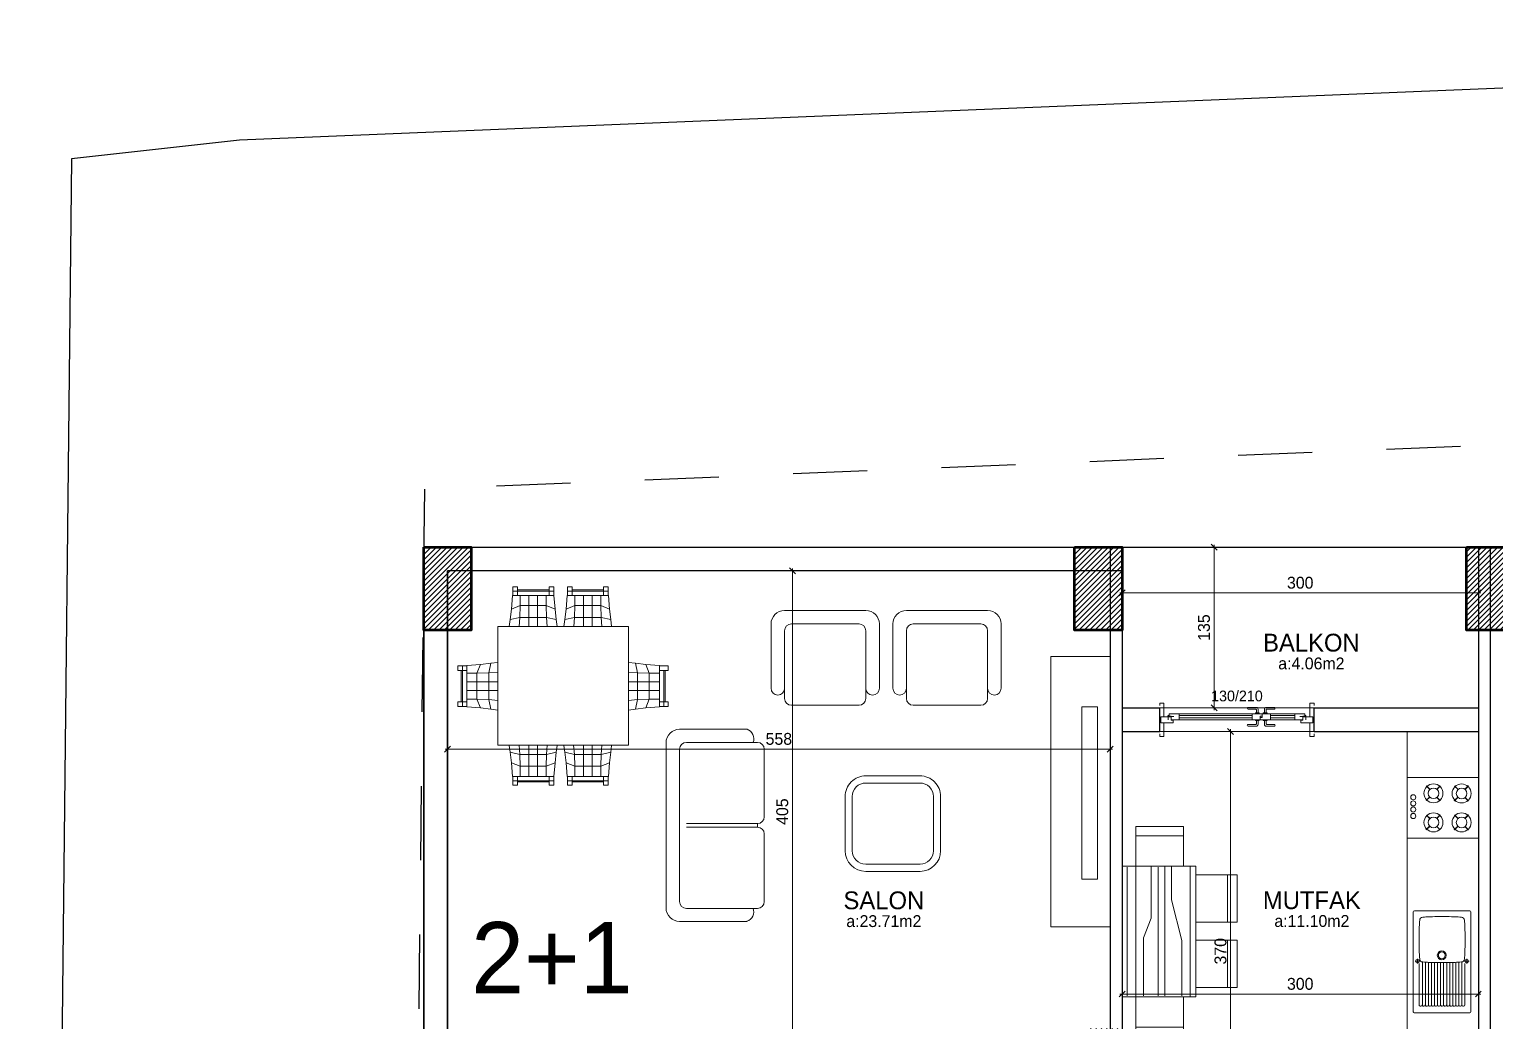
# Model space of a CAD drawing. Header units: centimetres. Extents: x 562865 to 1310255, y -148070 to 32737.
# Drawn here: x 646983 to 648217, y -24823 to -23988 of the extents above; entities that cross this region are included whole.
import ezdxf
from ezdxf.enums import TextEntityAlignment as Align

# ---------------------------------------------------------------- set-up
doc = ezdxf.new("R2010")
doc.units = ezdxf.units.CM
doc.header["$LTSCALE"] = 2.5
doc.linetypes.add('DASHED', pattern=[0.25, 0.125, -0.125])
doc.layers.get('0').update_dxf_attribs({"color": 86})
for name, color, linetype in [('alan', 7, 'Continuous'), ('kapi-yazi', 7, 'Continuous'), ('mahal', 7, 'Continuous'), ('TARAMA KOLON', 252, 'Continuous')]:
    doc.layers.add(name, color=color, linetype=linetype)
for name, color, linetype, lineweight in [('DUVAR', 4, 'Continuous', 30), ('duvar-kesim', 7, 'Continuous', 0), ('GÖRÜNÜŞLER', 96, 'Continuous', 25), ('iç ölçü', 106, 'Continuous', 18), ('kapi', 9, 'Continuous', 0), ('kolon', 1, 'Continuous', 53), ('TEFRIS', 33, 'Continuous', 0)]:
    doc.layers.add(name, color=color, linetype=linetype, lineweight=lineweight)
doc.styles.add('PINAR', font='comic.ttf')
doc.dimstyles.new('TEMİZ ÖLÇÜ', dxfattribs={"dimtxt": 10, "dimasz": 5, "dimexe": 1.8, "dimexo": 0.625, "dimgap": 3, "dimtad": 1, "dimdec": 0, "dimrnd": 0.5, "dimzin": 1, "dimdsep": 46, "dimtxsty": 'PINAR', "dimblk": 'OBLIQUE', "dimcen": 0.9, "dimdle": 2, "dimclrd": 256, "dimclre": 256, "dimclrt": 7, "dimadec": 0, "dimazin": 0, "dimtfac": 1, "dimtdec": 0, "dimtofl": 0, "dimtmove": 2, "dimatfit": 2, "dimfxl": 10, "dimfxlon": 1, "dimlwd": -1, "dimlwe": -1, "dimarcsym": 0})

# ---------------------------------------------------------------- blocks, each defined once
blk = doc.blocks.new('WRTGHBWSTH')
at = {"layer": 'GÖRÜNÜŞLER', "color": 251, "linetype": 'DASHED', "ltscale": 200}
blk.add_lwpolyline([(643862, 7103), (643152.3, 7181.9), (642310, 7155.3), (641146.5, 7079.8), (639025.1, 6992.1), (638997.9, 4472.7), (643762.9, 4472.7)], close=True, dxfattribs=at)
blk = doc.blocks.new('_Oblique')
at = {"color": 0, "linetype": 'ByBlock', "lineweight": -2}
blk.add_line((-0.5, -0.5), (0.5, 0.5), dxfattribs=at)
blk = doc.blocks.new('*D3370')
at = {"layer": 'Defpoints', "color": 0}
for p in [(647633.7, -24444.1), (647625.6, -24849.4), (647633.7, -24849.4)]:
    blk.add_point(p, dxfattribs=at)
at = {"layer": 'iç ölçü'}
for p, q in [((647625.6, -24442.1), (647625.6, -24851.4)), ((647633, -24444.1), (647623.8, -24444.1)), ((647633, -24849.4), (647623.8, -24849.4))]:
    blk.add_line(p, q, dxfattribs=at)
at = {"layer": 'iç ölçü', "linetype": 'ByBlock', "xscale": 5, "yscale": 5, "zscale": 5}
for p, rotation in [((647625.6, -24444.1), 90), ((647625.6, -24849.4), 270)]:
    blk.add_blockref('_Oblique', p, dxfattribs=dict(at, rotation=rotation))
at = {"layer": 'iç ölçü', "color": 7, "insert": (647617.1, -24646.8), "char_height": 10, "attachment_point": 5, "rotation": 90, "style": 'PINAR'}
blk.add_mtext('405', dxfattribs=at)
blk = doc.blocks.new('*D3371')
at = {"layer": 'Defpoints', "color": 0}
for p in [(647335.2, -24594.1), (647335.2, -24610.1), (647893.2, -24610.1)]:
    blk.add_point(p, dxfattribs=at)
at = {"layer": 'iç ölçü'}
for p, q in [((647895.2, -24594.1), (647333.2, -24594.1)), ((647335.2, -24604.1), (647335.2, -24592.3)), ((647893.2, -24604.1), (647893.2, -24592.3))]:
    blk.add_line(p, q, dxfattribs=at)
at = {"layer": 'iç ölçü', "linetype": 'ByBlock', "xscale": 5, "yscale": 5, "zscale": 5, "rotation": 180}
blk.add_blockref('_Oblique', (647335.2, -24594.1), dxfattribs=at)
at = {"layer": 'iç ölçü', "linetype": 'ByBlock', "xscale": 5, "yscale": 5, "zscale": 5}
blk.add_blockref('_Oblique', (647893.2, -24594.1), dxfattribs=at)
at = {"layer": 'iç ölçü', "color": 7, "insert": (647614.2, -24585.6), "char_height": 10, "attachment_point": 5, "style": 'PINAR'}
blk.add_mtext('558', dxfattribs=at)
blk = doc.blocks.new('*D3378')
at = {"layer": 'Defpoints', "color": 0}
for p in [(647985.1, -24424.1), (647980.7, -24559.4), (647985.1, -24559.4)]:
    blk.add_point(p, dxfattribs=at)
at = {"layer": 'iç ölçü'}
for p, q in [((647984.5, -24424.1), (647978.9, -24424.1)), ((647980.7, -24422.1), (647980.7, -24561.4)), ((647984.5, -24559.4), (647978.9, -24559.4))]:
    blk.add_line(p, q, dxfattribs=at)
at = {"layer": 'iç ölçü', "linetype": 'ByBlock', "xscale": 5, "yscale": 5, "zscale": 5}
for p, rotation in [((647980.7, -24424.1), 90), ((647980.7, -24559.4), 270)]:
    blk.add_blockref('_Oblique', p, dxfattribs=dict(at, rotation=rotation))
at = {"layer": 'iç ölçü', "color": 7, "insert": (647972.2, -24491.8), "char_height": 10, "attachment_point": 5, "rotation": 90, "style": 'PINAR'}
blk.add_mtext('135', dxfattribs=at)
blk = doc.blocks.new('*D3379')
at = {"layer": 'Defpoints', "color": 0}
for p in [(647903.2, -24462.5), (647903.2, -24559.4), (648203.2, -24559.4)]:
    blk.add_point(p, dxfattribs=at)
at = {"layer": 'iç ölçü'}
for p, q in [((648205.2, -24462.5), (647901.2, -24462.5)), ((647903.2, -24472.5), (647903.2, -24460.7)), ((648203.2, -24472.5), (648203.2, -24460.7))]:
    blk.add_line(p, q, dxfattribs=at)
at = {"layer": 'iç ölçü', "linetype": 'ByBlock', "xscale": 5, "yscale": 5, "zscale": 5, "rotation": 180}
blk.add_blockref('_Oblique', (647903.2, -24462.5), dxfattribs=at)
at = {"layer": 'iç ölçü', "linetype": 'ByBlock', "xscale": 5, "yscale": 5, "zscale": 5}
blk.add_blockref('_Oblique', (648203.2, -24462.5), dxfattribs=at)
at = {"layer": 'iç ölçü', "color": 7, "insert": (648053.2, -24454.1), "char_height": 10, "attachment_point": 5, "style": 'PINAR'}
blk.add_mtext('300', dxfattribs=at)
blk = doc.blocks.new('*D3380')
at = {"layer": 'Defpoints', "color": 0}
for p in [(648009.2, -24579.4), (647994.6, -24949.4), (648009.2, -24949.4)]:
    blk.add_point(p, dxfattribs=at)
at = {"layer": 'iç ölçü'}
for p, q in [((647994.6, -24577.4), (647994.6, -24951.4)), ((648004.6, -24579.4), (647992.8, -24579.4)), ((648004.6, -24949.4), (647992.8, -24949.4))]:
    blk.add_line(p, q, dxfattribs=at)
at = {"layer": 'iç ölçü', "linetype": 'ByBlock', "xscale": 5, "yscale": 5, "zscale": 5}
for p, rotation in [((647994.6, -24579.4), 90), ((647994.6, -24949.4), 270)]:
    blk.add_blockref('_Oblique', p, dxfattribs=dict(at, rotation=rotation))
at = {"layer": 'iç ölçü', "color": 7, "insert": (647986.1, -24764.4), "char_height": 10, "attachment_point": 5, "rotation": 90, "style": 'PINAR'}
blk.add_mtext('370', dxfattribs=at)
blk = doc.blocks.new('*D3381')
at = {"layer": 'Defpoints', "color": 0}
for p in [(647903.2, -24751.5), (648203.2, -24751.5), (648203.2, -24800.4)]:
    blk.add_point(p, dxfattribs=at)
at = {"layer": 'iç ölçü'}
for p, q in [((647901.2, -24800.4), (648205.2, -24800.4)), ((647903.2, -24790.4), (647903.2, -24802.2)), ((648203.2, -24790.4), (648203.2, -24802.2))]:
    blk.add_line(p, q, dxfattribs=at)
at = {"layer": 'iç ölçü', "linetype": 'ByBlock', "xscale": 5, "yscale": 5, "zscale": 5, "rotation": 180}
blk.add_blockref('_Oblique', (647903.2, -24800.4), dxfattribs=at)
at = {"layer": 'iç ölçü', "linetype": 'ByBlock', "xscale": 5, "yscale": 5, "zscale": 5}
blk.add_blockref('_Oblique', (648203.2, -24800.4), dxfattribs=at)
at = {"layer": 'iç ölçü', "color": 7, "insert": (648053.2, -24791.9), "char_height": 10, "attachment_point": 5, "style": 'PINAR'}
blk.add_mtext('300', dxfattribs=at)
blk = doc.blocks.new('Evye-2')
for p, q in [((-37.5, -23), (-37.5, 23.5)), ((-36.5, 24.5), (47.5, 24.5)), ((3, 21), (7, 21)), ((5, 19), (5, 23)), ((48.5, -23), (48.5, 23.5)), ((-36.5, -24), (47.5, -24)), ((3, -20.5), (7, -20.5)), ((5, -22.5), (5, -18.5))]:
    blk.add_line(p, q)
at = {"color": 8}
for p, q in [((41.7, 16.9366), (5.5459, 16.9366)), ((41.7, 14.3766), (6, 14.3766)), ((7, 19.5), (41.7, 19.5)), ((42.9, 18.3), (42.9, 18.1366)), ((42.9, 15.7366), (42.9, 15.5766)), ((42.9, 13.1766), (42.9, 13.0166)), ((41.7, 11.8166), (6, 11.8166)), ((41.7, 9.2566), (6, 9.2566)), ((41.7, 6.6966), (6.0519, 6.6966)), ((41.7, 4.1366), (6.0917, 4.1366)), ((41.7, 1.5766), (6.1117, 1.5766)), ((42.9, 10.6166), (42.9, 10.4566)), ((42.9, 8.0566), (42.9, 7.8966)), ((42.9, 5.4966), (42.9, 5.3366)), ((42.9, 2.9366), (42.9, 2.7766)), ((42.9, 0.3766), (42.9, 0.2166)), ((41.7, -8.6634), (6, -8.6634)), ((41.7, -11.2234), (6, -11.2234)), ((41.7, -6.1034), (6.0537, -6.1034)), ((41.7, -3.5434), (6.0928, -3.5434)), ((41.7, -0.9834), (6.1121, -0.9834)), ((42.9, -2.1834), (42.9, -2.3434)), ((42.9, -4.7434), (42.9, -4.9034)), ((42.9, -7.3034), (42.9, -7.4634)), ((42.9, -9.8634), (42.9, -10.0234)), ((41.7, -16.3434), (5.5602, -16.3434)), ((41.7, -13.7834), (6, -13.7834)), ((7, -19), (41.7, -19)), ((42.9, -12.4234), (42.9, -12.5834)), ((42.9, -14.9834), (42.9, -15.1434)), ((42.9, -17.5434), (42.9, -17.8))]:
    blk.add_line(p, q, dxfattribs=at)
for centre, radius in [((5, 21), 1.5), ((0, 0), 3.75), ((0, 0), 2.9), ((5, -20.5), 1.5)]:
    blk.add_circle(centre, radius)
for centre, radius, start, end in [((-36.5, 23.5), 1, 90, 180), ((134.2205, 4.2225), 166.7873, 176.686806, 178.626337), ((34.8012, 9.9778), 67.2016, 174.430498, 176.686733), ((-29.5, 16.5), 2.5831, 90, 180), ((-22.9779, -47.8015), 67.2017, 93.313256, 95.56949), ((-17.2225, -147.2206), 166.7873, 91.373663, 93.313194), ((-13.2502, -312.8726), 332.4869, 89.999972, 91.373679), ((-13.2498, -312.8726), 332.4869, 88.626321, 90.000028), ((-9.2775, -147.2206), 166.7873, 86.686806, 88.626337), ((-3.5221, -47.8011), 67.2014, 84.430506, 86.686741), ((3, 16.5), 2.5831, 0, 90), ((-61.3012, 9.9779), 67.2016, 3.313246, 5.569481), ((-160.7205, 4.2225), 166.7873, 1.373663, 3.313194), ((47.5, 23.5), 1, 0, 90), ((299.8725, 0.2501), 332.4869, 178.626321, 180.000028), ((299.8725, 0.2498), 332.4869, 179.999972, 181.373679), ((-326.3726, 0.2498), 332.4869, 358.626321, 0.000028), ((-326.3725, 0.2501), 332.4869, 359.999972, 1.373679), ((134.2205, -3.7226), 166.7873, 181.373663, 183.313194), ((-160.7205, -3.7226), 166.7873, 356.686806, 358.626337), ((-36.5, -23), 1, 180, 270), ((34.8012, -9.4779), 67.2015, 183.313269, 185.569504), ((-29.5, -16), 2.5831, 180, 270), ((-22.9779, 48.3014), 67.2017, 264.43051, 266.686744), ((-17.2225, 147.7205), 166.7873, 266.686806, 268.626337), ((-13.2502, 313.3725), 332.4869, 268.626321, 270.000028), ((-13.2498, 313.3725), 332.4869, 269.999972, 271.373679), ((-9.2775, 147.7205), 166.7873, 271.373663, 273.313194), ((-3.5221, 48.301), 67.2014, 273.313238, 275.569472), ((3, -16), 2.5831, 270, 0), ((-61.3012, -9.478), 67.2015, 354.430518, 356.686753), ((47.5, -23), 1, 270, 0)]:
    blk.add_arc(centre, radius, start, end)
for centre, start, end in [((41.7, 18.3), 0, 90), ((41.7, 18.1366), 270, 0), ((41.7, 15.7366), 0, 90), ((41.7, 15.5766), 270, 0), ((41.7, 13.1766), 0, 90), ((41.7, 13.0166), 270, 0), ((41.7, 10.6166), 0, 90), ((41.7, 10.4566), 270, 0), ((41.7, 8.0566), 0, 90), ((41.7, 7.8966), 270, 0), ((41.7, 5.4966), 0, 90), ((41.7, 5.3366), 270, 0), ((41.7, 2.9366), 0, 90), ((41.7, 2.7766), 270, 0), ((41.7, 0.3766), 0, 90), ((41.7, 0.2166), 270, 0), ((41.7, -2.1834), 0, 90), ((41.7, -2.3434), 270, 0), ((41.7, -4.7434), 0, 90), ((41.7, -4.9034), 270, 0), ((41.7, -7.3034), 0, 90), ((41.7, -7.4634), 270, 0), ((41.7, -9.8634), 0, 90), ((41.7, -10.0234), 270, 0), ((41.7, -12.4234), 0, 90), ((41.7, -12.5834), 270, 0), ((41.7, -14.9834), 0, 90), ((41.7, -15.1434), 270, 0), ((41.7, -17.5434), 0, 90), ((41.7, -17.8), 270, 0)]:
    blk.add_arc(centre, 1.2, start, end, dxfattribs=at)
blk = doc.blocks.new('Firin-3')
blk.add_lwpolyline([(-25.5, 0), (25.5, 0), (25.5, -60), (-25.5, -60)], close=True)
at = {"color": 8}
for points in [[(-18.3, -8.3), (-15.5, -11.1), (-15.7, -11.3), (-18.5, -8.5)], [(-6.1, -8.3), (-5.9, -8.5), (-8.7, -11.3), (-8.9, -11.1)], [(6.1, -8.3), (8.9, -11.1), (8.7, -11.3), (5.9, -8.5)], [(18.3, -8.3), (18.5, -8.5), (15.7, -11.3), (15.5, -11.1)], [(-18.2, -20), (-18.4, -19.8), (-15.5, -17), (-15.4, -17.1)], [(-9.1, -17.4), (-6.2, -20.3), (-6.1, -20.1), (-8.9, -17.2)], [(6.2, -20), (6, -19.8), (8.9, -17), (9.1, -17.1)], [(15.3, -17.4), (18.2, -20.3), (18.4, -20.1), (15.5, -17.2)], [(-18.4, -32.1), (-15.6, -34.9), (-15.8, -35.1), (-18.6, -32.2)], [(-6.2, -32.1), (-6, -32.2), (-8.9, -35.1), (-9, -34.9)], [(6.1, -32.1), (8.9, -34.9), (8.7, -35.1), (5.9, -32.2)], [(18.3, -32.1), (18.5, -32.2), (15.7, -35.1), (15.5, -34.9)], [(-18.3, -43.8), (-18.5, -43.6), (-15.6, -40.7), (-15.5, -40.9)], [(-9.2, -41.2), (-6.3, -44), (-6.2, -43.9), (-9, -41)], [(6.2, -43.8), (6, -43.6), (8.9, -40.7), (9.1, -40.9)], [(15.3, -41.2), (18.2, -44), (18.4, -43.9), (15.5, -41)]]:
    blk.add_lwpolyline(points, close=True, dxfattribs=at)
for centre, radius in [((-12.2, -14.1), 8.01), ((-12.2, -14.1), 4.49), ((12.2, -14.1), 8.01), ((12.2, -14.1), 4.49), ((-12.3, -37.8), 8.01), ((-12.3, -37.8), 4.49), ((12.2, -37.8), 8.01), ((12.2, -37.8), 4.49), ((-9, -54.8), 2.16), ((-3.8, -54.8), 2.16), ((1.3, -54.8), 2.16), ((6.8, -54.8), 2.16)]:
    blk.add_circle(centre, radius, dxfattribs=at)
blk = doc.blocks.new('Table-3')
for p, q in [((-38.6, 65.7), (-37.7, 77.2)), ((-31.3, 68.7), (-31.3, 77.2)), ((-24, 51), (-24, 77.2)), ((-24, 77.2), (-24, 68.7)), ((-16.7, 77.2), (-16.7, 51)), ((-9.4, 68.7), (-9.4, 77.2)), ((-2.9, 77.2), (-2, 65.7)), ((7.3, 65.7), (8.3, 77.2)), ((14.7, 77.2), (14.7, 68.7)), ((22, 51), (22, 77.2)), ((29.4, 77.2), (29.4, 51)), ((36.6, 68.7), (36.6, 77.2)), ((43, 77.2), (43.9, 65.7)), ((-39.7, 56.9), (-38.6, 65.7)), ((-31.3, 68.7), (-38.6, 65.7)), ((-31.6, 58.7), (-31.3, 68.7)), ((-31.3, 68.7), (-9.4, 68.7)), ((-9.4, 68.7), (-9.1, 58.7)), ((-2, 65.7), (-9.4, 68.7)), ((-1, 56.9), (-2, 65.7)), ((7.3, 65.7), (6.3, 56.9)), ((14.7, 68.7), (7.3, 65.7)), ((14.4, 58.7), (14.7, 68.7)), ((14.7, 68.7), (36.6, 68.7)), ((36.6, 68.7), (36.9, 58.7)), ((43.9, 65.7), (36.6, 68.7)), ((45.1, 56.9), (43.9, 65.7)), ((-40.4, 51.1), (-39.7, 56.9)), ((-39.7, 56.9), (-31.6, 58.7)), ((-31.6, 58.7), (-32.1, 51)), ((-9.1, 58.7), (-31.6, 58.7)), ((-9.1, 58.7), (-1, 56.9)), ((-8.5, 51), (-9.1, 58.7)), ((-1, 56.9), (-0.2, 51.1)), ((5.6, 51.1), (6.3, 56.9)), ((6.3, 56.9), (14.4, 58.7)), ((14.4, 58.7), (13.9, 51)), ((36.9, 58.7), (14.4, 58.7)), ((36.9, 58.7), (45.1, 56.9)), ((37.5, 51), (36.9, 58.7)), ((45.1, 56.9), (45.9, 51.1)), ((-69.2, 19.1), (-80.7, 18.2)), ((-72.1, 11.8), (-69.2, 19.1)), ((-60.4, 20.2), (-69.2, 19.1)), ((-62.2, 12), (-60.4, 20.2)), ((-54.5, 12.6), (-62.2, 12)), ((-60.4, 20.2), (-54.5, 20.9)), ((55.5, 20.9), (61.2, 20.2)), ((63.1, 12), (55.5, 12.6)), ((63.1, 12), (61.2, 20.2)), ((61.2, 20.2), (70.1, 19.1)), ((70.1, 19.1), (81.6, 18.2)), ((70.1, 19.1), (73.1, 11.8)), ((-80.7, 11.8), (-72.1, 11.8)), ((-54.5, 4.5), (-80.7, 4.5)), ((-72.1, 11.8), (-62.2, 12)), ((-72.1, -10.1), (-72.1, 11.8)), ((-62.2, 12), (-62.2, -10.4)), ((55.5, 4.5), (81.6, 4.5)), ((63.1, -10.4), (63.1, 12)), ((73.1, 11.8), (63.1, 12)), ((73.1, -10.1), (73.1, 11.8)), ((73.1, 11.8), (81.6, 11.8)), ((-80.7, -2.8), (-54.5, -2.8)), ((-72.1, -10.1), (-80.7, -10.1)), ((-62.2, -10.4), (-72.1, -10.1)), ((-69.2, -17.5), (-72.1, -10.1)), ((-62.2, -10.4), (-54.5, -11.1)), ((-60.4, -18.5), (-62.2, -10.4)), ((81.6, -2.8), (55.5, -2.8)), ((55.5, -11.1), (63.1, -10.4)), ((63.1, -10.4), (61.2, -18.5)), ((73.1, -10.1), (63.1, -10.4)), ((70.1, -17.5), (73.1, -10.1)), ((81.6, -10.1), (73.1, -10.1)), ((-80.7, -16.6), (-69.2, -17.5)), ((-60.4, -18.5), (-69.2, -17.5)), ((-54.5, -19.3), (-60.4, -18.5)), ((61.2, -18.5), (55.5, -19.3)), ((61.2, -18.5), (70.1, -17.5)), ((81.6, -16.6), (70.1, -17.5)), ((-39.7, -54.8), (-40.4, -49)), ((-31.6, -56.6), (-32.2, -48.9)), ((-24, -48.9), (-24, -75.1)), ((-16.7, -48.9), (-16.7, -75.1)), ((-9.1, -56.6), (-8.4, -48.9)), ((-0.2, -49), (-1, -54.8)), ((6.3, -54.8), (5.6, -49)), ((14.4, -56.6), (13.8, -48.9)), ((22, -48.9), (22, -75.1)), ((29.4, -75.1), (29.4, -48.9)), ((37.6, -48.9), (36.9, -56.6)), ((45.1, -54.8), (45.9, -49)), ((-31.6, -56.6), (-39.7, -54.8)), ((-39.7, -54.8), (-38.6, -63.6)), ((-31.3, -66.6), (-31.6, -56.6)), ((-9.1, -56.6), (-31.6, -56.6)), ((-9.4, -66.6), (-9.1, -56.6)), ((-1, -54.8), (-9.1, -56.6)), ((-2, -63.6), (-1, -54.8)), ((6.3, -54.8), (14.4, -56.6)), ((7.3, -63.6), (6.3, -54.8)), ((14.4, -56.6), (14.7, -66.6)), ((36.9, -56.6), (14.4, -56.6)), ((36.6, -66.6), (36.9, -56.6)), ((36.9, -56.6), (45.1, -54.8)), ((45.1, -54.8), (43.9, -63.6)), ((-38.6, -63.6), (-31.3, -66.6)), ((-37.7, -75.1), (-38.6, -63.6)), ((-31.3, -66.6), (-31.3, -75.1)), ((-31.3, -66.6), (-9.4, -66.6)), ((-24, -75.1), (-24, -66.6)), ((-9.4, -66.6), (-2, -63.6)), ((-9.4, -75.1), (-9.4, -66.6)), ((-2.9, -75.1), (-2, -63.6)), ((7.3, -63.6), (8.3, -75.1)), ((14.7, -66.6), (7.3, -63.6)), ((14.7, -66.6), (36.6, -66.6)), ((14.7, -75.1), (14.7, -66.6)), ((43.9, -63.6), (36.6, -66.6)), ((36.6, -66.6), (36.6, -75.1)), ((43, -75.1), (43.9, -63.6))]:
    blk.add_line(p, q)
at = {"color": 33}
for p, q in [((-37.7, 77.2), (-2.9, 77.2)), ((-37.6, 84.6), (-33.6, 84.6)), ((-37.6, 77.2), (-37.6, 84.6)), ((-33.6, 80.8), (-37.6, 80.8)), ((-33.6, 84.6), (-33.6, 77.2)), ((-33.6, 81.9), (-7.1, 81.9)), ((-33.6, 80.8), (-3.1, 80.8)), ((-7.1, 84.6), (-7.1, 77.2)), ((-3.1, 84.6), (-7.1, 84.6)), ((-3.1, 77.2), (-3.1, 84.6)), ((8.3, 84.6), (12.3, 84.6)), ((8.3, 77.2), (8.3, 84.6)), ((12.3, 80.8), (8.3, 80.8)), ((8.3, 77.2), (43, 77.2)), ((12.3, 84.6), (12.3, 77.2)), ((12.4, 81.9), (38.9, 81.9)), ((12.4, 80.8), (42.9, 80.8)), ((38.9, 84.6), (38.9, 77.2)), ((42.9, 84.6), (38.9, 84.6)), ((42.9, 77.2), (42.9, 84.6)), ((-54.5, 51.1), (55.5, 51.1)), ((-54.5, -48.9), (-54.5, 51.1)), ((55.5, 51.1), (55.5, -48.9)), ((-88.1, 18.1), (-88.1, 14.1)), ((-80.7, 18.1), (-88.1, 18.1)), ((-88.1, 14.1), (-80.7, 14.1)), ((-85.4, 14.1), (-85.4, -12.4)), ((-84.3, 14.1), (-84.3, -16.4)), ((-80.7, 18.2), (-80.7, -16.6)), ((81.6, 18.2), (81.6, -16.6)), ((81.6, 18.1), (89, 18.1)), ((81.6, 14.1), (89, 14.1)), ((85.2, 18.1), (85.2, -16.4)), ((86.3, 14.1), (86.3, -12.4)), ((89, 18.1), (89, 14.1)), ((-88.1, -12.4), (-88.1, -16.4)), ((-80.7, -12.4), (-88.1, -12.4)), ((-88.1, -16.4), (-80.7, -16.4)), ((81.6, -12.4), (89, -12.4)), ((89, -16.4), (81.6, -16.4)), ((89, -12.4), (89, -16.4)), ((55.5, -48.9), (-54.5, -48.9)), ((-2.9, -75.1), (-37.7, -75.1)), ((-37.6, -82.5), (-37.6, -75.1)), ((-3.1, -78.8), (-37.6, -78.8)), ((-33.6, -82.5), (-37.6, -82.5)), ((-33.6, -75.1), (-33.6, -82.5)), ((-33.6, -79.8), (-7.1, -79.8)), ((-7.1, -78.8), (-7.1, -75.1)), ((-7.1, -78.8), (-7.1, -79.8)), ((-7.1, -79.9), (-7.1, -82.5)), ((-7.1, -82.5), (-3.1, -82.5)), ((-3.1, -75.1), (-3.1, -82.5)), ((43, -75.1), (8.3, -75.1)), ((8.3, -82.5), (8.3, -75.1)), ((8.3, -78.8), (42.9, -78.8)), ((12.3, -82.5), (8.3, -82.5)), ((12.3, -75.1), (12.3, -82.5)), ((12.3, -79.8), (38.9, -79.8)), ((38.9, -75.1), (38.9, -79.8)), ((38.9, -79.9), (38.9, -82.5)), ((42.9, -82.5), (38.9, -82.5)), ((42.9, -82.5), (42.9, -75.1))]:
    blk.add_line(p, q, dxfattribs=at)
blk = doc.blocks.new('G$C9392E136')
at = {"color": 33}
for p, q in [((11.4, 315.1), (79.8, 315.1)), ((114, 315.1), (182.4, 315.1)), ((0, 249.6), (0, 303.7)), ((91.2, 303.7), (91.2, 249.6)), ((102.6, 249.6), (102.6, 303.7)), ((193.8, 303.7), (193.8, 249.6)), ((214, 215), (270.8, 215)), ((282.2, 203.6), (282.2, 64.7)), ((270.8, 53.3), (214, 53.3))]:
    blk.add_line(p, q, dxfattribs=at)
for p, q in [((11.4, 241), (11.4, 298)), ((17.1, 303.7), (74.1, 303.7)), ((79.8, 298), (79.8, 241)), ((114, 241), (114, 298)), ((119.7, 303.7), (176.7, 303.7)), ((182.4, 298), (182.4, 241)), ((74.1, 235.3), (17.1, 235.3)), ((176.7, 235.3), (119.7, 235.3)), ((199.5, 141.3), (199.5, 198.3)), ((205.2, 204), (265.1, 204)), ((270.8, 69.9), (270.8, 198.3)), ((199.5, 126.9), (199.5, 69.9)), ((265.1, 135.6), (205.2, 135.6)), ((205.2, 132.6), (205.2, 135.6)), ((265.1, 132.6), (205.2, 132.6)), ((205.2, 64.2), (265.1, 64.2))]:
    blk.add_line(p, q)
for points in [[(68.4, 175.8, 0.414214), (51, 158.4), (51, 112.8, 0.413154), (68.3, 95.4), (114.1, 95.4, 0.413154), (131.4, 112.8), (131.4, 158.4, 0.414214), (114, 175.8)], [(68.4, 169.8, 0.414214), (57, 158.4), (57, 112.8, 0.412904), (68.3, 101.4), (114.1, 101.4, 0.412904), (125.4, 112.8), (125.4, 158.4, 0.414214), (114, 169.8)]]:
    blk.add_lwpolyline(points, format="xyb", close=True, dxfattribs=at)
for centre, radius, start, end in [((11.4, 303.7), 11.4, 90, 180), ((79.8, 303.7), 11.4, 360, 90), ((114, 303.7), 11.4, 90, 180), ((182.4, 303.7), 11.4, 360, 90), ((5.7, 249.6), 5.7, 180, 0), ((85.5, 249.6), 5.7, 180, 0), ((108.3, 249.6), 5.7, 180, 0), ((188.1, 249.6), 5.7, 180, 0), ((216.7, 207.1), 8.43, 108.8654, 201.1807), ((270.8, 203.6), 11.4, 0, 90), ((216.6, 61.2), 8.25, 158.4384, 252.0605), ((270.8, 64.7), 11.4, 270, 0)]:
    blk.add_arc(centre, radius, start, end, dxfattribs=at)
for centre, start, end in [((17.1, 298), 90, 180), ((74.1, 298), 360, 90), ((119.7, 298), 90, 180), ((176.7, 298), 360, 90), ((17.1, 241), 180, 270), ((74.1, 241), 270, 0), ((119.7, 241), 180, 270), ((176.7, 241), 270, 0), ((205.2, 198.3), 90, 180), ((265.1, 198.3), 0, 90), ((205.2, 141.3), 180, 270), ((205.2, 126.9), 90, 180), ((205.2, 69.9), 180, 270), ((265.1, 69.9), 270, 0)]:
    blk.add_arc(centre, 5.7, start, end)
blk = doc.blocks.new('Table-5')
for p, q in [((-47.2, 62.1), (-47.2, 96.8)), ((-7.2, 88.8), (-7.2, 62.1)), ((7.8, 62.1), (7.8, 96.8)), ((47.8, 88.8), (47.8, 62.1)), ((-55, 51.7), (-88.5, 51.7)), ((-55, 57.4), (55, 57.4)), ((-54, 50.3), (-7.6, 50.3)), ((-7.6, 50.3), (26.8, 41.7)), ((55, 51.7), (88.5, 51.7)), ((26.8, 41.7), (55, 41.7)), ((-54, 36), (55, 36)), ((-54, 30.3), (54.1, 30.3)), ((-54, 17.9), (-5.2, 17.9)), ((-5.2, 17.9), (11.2, 24.6)), ((11.2, 24.6), (55, 24.6)), ((-80.5, 11.7), (-55, 11.7)), ((-55, 11.5), (55, 11.5)), ((-54, 4.4), (54.1, 4.4)), ((80.5, 11.7), (55, 11.7))]:
    blk.add_line(p, q)
at = {"color": 33}
for p, q in [((-47.2, 96.8), (-7.2, 96.8)), ((-47.2, 96.8), (-47.2, 88.8)), ((-47.2, 88.8), (-7.2, 88.8)), ((-7.2, 88.8), (-7.2, 96.8)), ((7.8, 96.8), (47.8, 96.8)), ((7.8, 96.8), (7.8, 88.8)), ((7.8, 88.8), (47.8, 88.8)), ((47.8, 88.8), (47.8, 96.8)), ((-55, 62.1), (55, 62.1)), ((-55, 0), (-55, 62.1)), ((55, 62.1), (55, 0)), ((-88.5, 51.7), (-80.5, 51.7)), ((-88.5, 51.7), (-88.5, 11.7)), ((-80.5, 51.7), (-80.5, 11.7)), ((80.5, 51.7), (80.5, 11.7)), ((88.5, 51.7), (80.5, 51.7)), ((88.5, 51.7), (88.5, 11.7)), ((-80.5, 11.7), (-88.5, 11.7)), ((55, 0), (-55, 0)), ((80.5, 11.7), (88.5, 11.7))]:
    blk.add_line(p, q, dxfattribs=at)
blk = doc.blocks.new('fm-door2')
at = {"linetype": 'Continuous'}
for p, q in [((0, 2.5), (0, -2.5)), ((10, 2.5), (0, 2.5)), ((7, 3.2), (7, 0)), ((7.4, 2.8), (12.8, 2.8)), ((8, 5), (8, 3)), ((8, 5), (100, 5)), ((10, 3), (8, 3)), ((10, 3), (10, -0.5)), ((10, 0), (98, 0)), ((18, 5), (18, 0)), ((90, 5), (90, 0)), ((100, 3), (98, 3)), ((98, 3), (98, 0)), ((100, 2), (98, 2)), ((98, 2), (98, 0)), ((140, 0), (98, 0)), ((100, 5), (100, 3)), ((142, 5), (100, 5)), ((100, 5), (100, 2)), ((108, 5), (108, 0)), ((132, 5), (132, 0)), ((142.6, 2.8), (137.2, 2.8)), ((140, 3), (142, 3)), ((140, 3), (140, -0.5)), ((140, 2.5), (150, 2.5)), ((142, 5), (142, 3)), ((143, 3.2), (143, 0)), ((150, 2.5), (150, -2.5)), ((12, -2.5), (0, -2.5)), ((10, -0.5), (12, -0.5)), ((12, -0.5), (12, -2.5)), ((138, -0.5), (138, -2.5)), ((140, -0.5), (138, -0.5)), ((138, -2.5), (150, -2.5))]:
    blk.add_line(p, q, dxfattribs=at)
at = {"color": 8, "linetype": 'Continuous'}
for p, q in [((18, 3.5), (90, 3.5)), ((18, 1.5), (90, 1.5)), ((132, 3.5), (108, 3.5)), ((132, 1.5), (108, 1.5))]:
    blk.add_line(p, q, dxfattribs=at)
at = {"linetype": 'Continuous'}
for points in [[(95.9, 5.8), (95.9, 8.9, 0.414214), (94.3, 10.4), (86, 10.4, 1), (86, 8.9), (93.6, 8.9, -0.414214), (94.3, 8.1), (94.3, 5.8)], [(102.1, 5.8), (102.1, 8.9, -0.414214), (103.7, 10.4), (112, 10.4, -1), (112, 8.9), (104.4, 8.9, 0.414214), (103.7, 8.1), (103.7, 5.8)], [(95.9, -0.8), (95.9, -3.9, -0.414214), (94.3, -5.4), (86, -5.4, -1), (86, -3.9), (93.6, -3.9, 0.414214), (94.3, -3.1), (94.3, -0.8)], [(102.1, -0.8), (102.1, -3.9, 0.414214), (103.7, -5.4), (112, -5.4, 1), (112, -3.9), (104.4, -3.9, -0.414214), (103.7, -3.1), (103.7, -0.8)]]:
    blk.add_lwpolyline(points, format="xyb", dxfattribs=at)
for points in [[(97, 5), (97, 5.8), (93.2, 5.8), (93.2, 5)], [(101, 5), (101, 5.8), (104.8, 5.8), (104.8, 5)], [(101, 0), (101, -0.8), (104.8, -0.8), (104.8, 0)], [(97, 0), (97, -0.8), (93.2, -0.8), (93.2, 0)]]:
    blk.add_lwpolyline(points, dxfattribs=at)
for centre in [(7.4, 3.2), (142.6, 3.2)]:
    blk.add_circle(centre, 0.426, dxfattribs=at)
blk = doc.blocks.new('SB')
at = {"layer": 'TARAMA KOLON'}
h = blk.add_hatch(dxfattribs=at)
h.set_pattern_fill('ANSI31', color=256, angle=7e-15)
h.paths.add_polyline_path([(655327.3, -25829.4), (655302.3, -25829.4), (655302.3, -25959.4), (655327.3, -25959.4)])
h.paths.add_polyline_path([(655437.3, -24424.1), (655477.3, -24424.1), (655477.3, -24494.1), (655437.3, -24494.1)])
h.paths.add_polyline_path([(655327.3, -25359.4), (655297.3, -25359.4), (655297.3, -25469.4), (655327.3, -25469.4)])
h.paths.add_polyline_path([(655327.3, -26079.4), (655327.3, -26109.4), (655257.3, -26109.4), (655257.3, -26079.4)])
h.paths.add_polyline_path([(654229.3, -24849.4), (654229.3, -24889.4), (654299.3, -24889.4), (654299.3, -24849.4)])
h.paths.add_polyline_path([(654269.3, -25899.4), (654229.3, -25899.4), (654229.3, -25829.4), (654269.3, -25829.4)])
h.paths.add_polyline_path([(654229.3, -25444.4), (654229.3, -25469.4), (654379.3, -25469.4), (654379.3, -25444.4)])
h.paths.add_polyline_path([(655112.3, -26369.4), (655142.3, -26369.4), (655142.3, -26429.4), (655112.3, -26429.4)])
h.paths.add_polyline_path([(654997.3, -26079.4), (654997.3, -26109.4), (654927.3, -26109.4), (654927.3, -26079.4)])
h.paths.add_polyline_path([(655437.3, -24889.4), (655467.3, -24889.4), (655467.3, -24829.4), (655437.3, -24829.4)])
h.paths.add_polyline_path([(655112.3, -26834.6), (655142.3, -26834.6), (655142.3, -26894.6), (655112.3, -26894.6)])
h.paths.add_polyline_path([(654787.3, -26369.4), (654817.3, -26369.4), (654817.3, -26429.4), (654787.3, -26429.4)])
h.paths.add_polyline_path([(655437.3, -26824.6), (655477.3, -26824.6), (655477.3, -26894.6), (655437.3, -26894.6)])
h.paths.add_polyline_path([(654299.3, -26369.4), (654299.3, -26409.4), (654229.3, -26409.4), (654229.3, -26369.4)])
h.paths.add_polyline_path([(654777.3, -26824.6), (654817.3, -26824.6), (654817.3, -26894.6), (654777.3, -26894.6)])
h.paths.add_polyline_path([(655437.3, -26369.4), (655467.3, -26369.4), (655467.3, -26429.4), (655437.3, -26429.4)])
h.paths.add_polyline_path([(655985.4, -25829.4), (656025.4, -25829.4), (656025.4, -25899.4), (655985.4, -25899.4)])
h.paths.add_polyline_path([(654927.3, -25959.4), (654927.3, -25359.4), (655177.3, -25359.4), (655177.3, -25389.4), (654952.3, -25389.4), (654952.3, -25729.4), (655177.3, -25729.4), (655177.3, -25754.4), (654952.3, -25754.4), (654952.3, -25934.4), (655177.3, -25934.4), (655177.3, -25959.4)])
h.paths.add_polyline_path([(654777.3, -24424.1), (654817.3, -24424.1), (654817.3, -24494.1), (654777.3, -24494.1)])
h.paths.add_polyline_path([(655985.4, -26824.6), (656025.4, -26824.6), (656025.4, -26894.6), (655985.4, -26894.6)])
h.paths.add_polyline_path([(654229.3, -24424.1), (654269.3, -24424.1), (654269.3, -24494.1), (654229.3, -24494.1)])
h.paths.add_polyline_path([(655107.3, -24424.1), (655147.3, -24424.1), (655147.3, -24494.1), (655107.3, -24494.1)])
h.paths.add_polyline_path([(655985.4, -24424.1), (656025.4, -24424.1), (656025.4, -24494.1), (655985.4, -24494.1)])
h.paths.add_polyline_path([(656025.4, -24849.4), (656025.4, -24889.4), (655955.4, -24889.4), (655955.4, -24849.4)])
h.paths.add_polyline_path([(654817.3, -24889.4), (654787.3, -24889.4), (654787.3, -24829.4), (654817.3, -24829.4)])
h.paths.add_polyline_path([(655114.8, -24849.4), (655139.8, -24849.4), (655139.8, -24999.4), (655114.8, -24999.4)])
h.paths.add_polyline_path([(656025.4, -26369.4), (656025.4, -26409.4), (655955.4, -26409.4), (655955.4, -26369.4)])
h.paths.add_polyline_path([(654229.3, -26824.6), (654269.3, -26824.6), (654269.3, -26894.6), (654229.3, -26894.6)])
h.paths.add_polyline_path([(656025.4, -25444.4), (656025.4, -25469.4), (655875.4, -25469.4), (655875.4, -25444.4)])
at = {"layer": 'kolon'}
for points in [[(654229.3, -24424.1), (654269.3, -24424.1), (654269.3, -24494.1), (654229.3, -24494.1)], [(654777.3, -24424.1), (654817.3, -24424.1), (654817.3, -24494.1), (654777.3, -24494.1)], [(655107.3, -24424.1), (655147.3, -24424.1), (655147.3, -24494.1), (655107.3, -24494.1)]]:
    blk.add_lwpolyline(points, close=True, dxfattribs=at)

msp = doc.modelspace()

# ---------------------------------------------------------------- linework, layer by layer
at = {"layer": 'DUVAR'}
for p, q in [((649421.2, -23988), (647160, -24081.4)), ((647160, -24081.4), (647018.7, -24097.2)), ((647018.7, -24097.2), (646983, -27395.6)), ((647315.2, -24424.1), (649111.2, -24424.1)), ((647315.2, -26894.6), (647315.2, -24424.1)), ((647315.2, -24424.1), (647315.2, -26894.6)), ((647893.2, -24424.1), (647893.2, -24949.4)), ((647903.2, -24424.1), (647903.2, -24949.4)), ((648203.2, -24424.1), (648203.2, -25209.4)), ((648213.2, -24424.1), (648213.2, -25209.4)), ((647335.2, -26874.6), (647335.2, -24444.1)), ((647903.2, -24444.1), (647335.2, -24444.1)), ((647335.2, -24444.1), (647335.2, -26874.6)), ((647903.2, -24559.4), (647934.9, -24559.4)), ((647934.9, -24579.4), (647934.9, -24559.4)), ((648064.9, -24559.4), (648203.2, -24559.4)), ((648064.9, -24579.4), (648064.9, -24559.4)), ((647903.2, -24579.4), (647934.9, -24579.4)), ((648064.9, -24579.4), (648203.2, -24579.4))]:
    msp.add_line(p, q, dxfattribs=at)
at = {"layer": 'duvar-kesim'}
for p, q in [((647934.9, -24559.4), (648064.9, -24559.4)), ((647934.9, -24579.4), (648064.9, -24579.4))]:
    msp.add_line(p, q, dxfattribs=at)
at = {"layer": 'kapi'}
for points in [[(647934.9, -24557.4), (647934.9, -24555.4), (647938.4, -24555.4), (647938.4, -24566.9)], [(648064.9, -24557.4), (648064.9, -24555.4), (648061.4, -24555.4), (648061.4, -24566.9)], [(647934.9, -24581.4), (647934.9, -24583.4), (647938.4, -24583.4), (647938.4, -24571.9)], [(648064.9, -24581.4), (648064.9, -24583.4), (648061.4, -24583.4), (648061.4, -24571.9)]]:
    msp.add_lwpolyline(points, dxfattribs=at)
at = {"layer": 'kolon'}
msp.add_lwpolyline([(647315.2, -24424.1), (647355.2, -24424.1), (647355.2, -24494.1), (647315.2, -24494.1)], close=True, dxfattribs=at)
at = {"layer": 'TEFRIS'}
for points in [[(647893.2, -24516.2), (647843.1, -24516.2), (647843.1, -24743.9), (647893.2, -24743.9)], [(647882.5, -24558.6), (647869.3, -24558.6), (647869.3, -24703.8), (647882.5, -24703.8)], [(648203.2, -24579.4), (648143.2, -24579.4), (648143.2, -24949.4), (648203.2, -24949.4)]]:
    msp.add_lwpolyline(points, close=True, dxfattribs=at)

# ---------------------------------------------------------------- block references
at = {"layer": 'DUVAR'}
msp.add_blockref('WRTGHBWSTH', (8290.6, -31367.4), dxfattribs=at)
at = {"layer": 'iç ölçü', "xscale": -1}
msp.add_blockref('G$C9392E136', (647801.4, -24792.5), dxfattribs=at)
at = {"layer": 'kapi', "xscale": -0.8533333333760001, "yscale": -1, "zscale": 0.8533333333760001, "rotation": 180}
msp.add_blockref('fm-door2', (647935.9, -24569.4), dxfattribs=at)
at = {"layer": 'TARAMA KOLON'}
msp.add_blockref('SB', (-6914.1, 0), dxfattribs=at)
at = {"layer": 'TEFRIS', "xscale": -1}
msp.add_blockref('Table-3', (647433, -24542), dxfattribs=at)
at = {"layer": 'TEFRIS', "rotation": 270}
for name, p in [('Firin-3', (648203.2, -24643.7)), ('Evye-2', (648172.4, -24767.8))]:
    msp.add_blockref(name, p, dxfattribs=at)
at = {"layer": 'TEFRIS', "xscale": -1, "rotation": 270}
msp.add_blockref('Table-5', (647903.2, -24747.8), dxfattribs=at)

# ---------------------------------------------------------------- texts
at = {"layer": 'alan', "style": 'PINAR'}
for s, p in [('a:4.06m2', (648062.6, -24527)), ('a:23.71m2', (647702.6, -24744)), ('a:11.10m2', (648063, -24743.9))]:
    msp.add_text(s, height=10, dxfattribs=at).set_placement(p, align=Align.CENTER)
at = {"layer": 'kapi-yazi', "style": 'PINAR'}
msp.add_text('130/210', height=9, rotation=360, dxfattribs=at).set_placement((647999.9, -24549.4), align=Align.MIDDLE_CENTER)
at = {"layer": 'mahal', "style": 'PINAR'}
for s, p in [('BALKON', (648062.6, -24512)), ('SALON', (647702.6, -24729)), ('MUTFAK', (648063, -24728.9))]:
    msp.add_text(s, height=15, dxfattribs=at).set_placement(p, align=Align.CENTER)
at = {"layer": 'mahal', "color": 2, "style": 'PINAR'}
msp.add_text('2+1', height=60, dxfattribs=at).set_placement((647423.1, -24799.8), align=Align.CENTER)

# ---------------------------------------------------------------- dimensions: what is measured, and where the dimension line sits
at = {"layer": 'iç ölçü'}
for base, p1, p2, angle, picture, middle in [((647980.7, -24559.4), (647985.1, -24424.1), (647985.1, -24559.4), 90, '*D3378', (647972.2, -24491.8)), ((647625.6, -24849.4), (647633.7, -24444.1), (647633.7, -24849.4), 90, '*D3370', (647617.1, -24646.8)), ((647903.2, -24462.5), (648203.2, -24559.4), (647903.2, -24559.4), 180, '*D3379', (648053.2, -24454.1)), ((647335.2, -24594.1), (647893.2, -24610.1), (647335.2, -24610.1), 180, '*D3371', (647614.2, -24585.6)), ((647994.6, -24949.4), (648009.2, -24579.4), (648009.2, -24949.4), 90, '*D3380', (647986.1, -24764.4)), ((648203.2, -24800.4), (647903.2, -24751.5), (648203.2, -24751.5), 180, '*D3381', (648053.2, -24791.9))]:
    dim = msp.add_linear_dim(base=base, p1=p1, p2=p2, angle=angle, dimstyle='TEMİZ ÖLÇÜ', dxfattribs=at)
    dim.commit()
    dim.dimension.update_dxf_attribs({"geometry": picture, "text_midpoint": middle})

doc.saveas('drawing.dxf')
